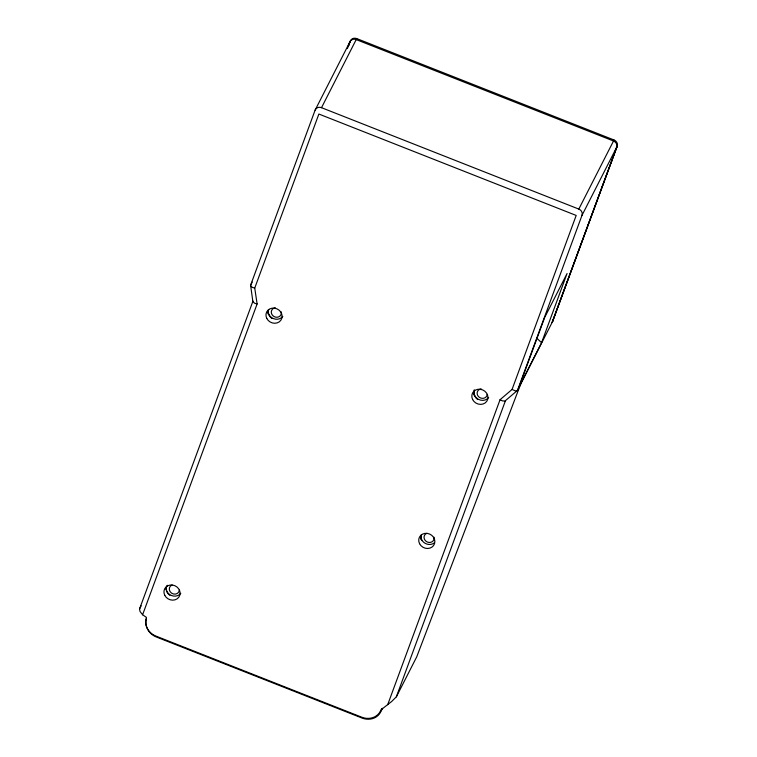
<?xml version="1.0" encoding="UTF-8"?>
<svg xmlns="http://www.w3.org/2000/svg" width="757" height="757" viewBox="0 0 757 757"><rect width="100%" height="100%" fill="white"/><g stroke="black" fill="none" stroke-linecap="round" stroke-linejoin="round"><path stroke-width="1.14" d="M387.688 704.701L500.055 399.705L512.054 389.467L515.47 390.943L517.485 390.385L552.714 321.28L617.21 146.224A5.148 4.637 27 0 0 614.022 139.988L356.717 38.579A5.148 4.637 27 0 0 350.321 41.048L315.111 110.153L250.595 285.209L252.876 301.646L254.664 303.264L257.115 303.964L142.6 614.769L146.432 617.381A15.452 13.9 27 0 0 155.98 636.107L361.827 717.229A15.452 13.9 27 0 0 381.008 709.829L391.643 701.512L396.346 696.847L416.728 656.839L523.163 377.582M252.97 301.097L139.553 608.94L140.017 611.476L142.6 614.769M347.406 48.59L349.81 42.051A5.148 4.637 27 0 1 356.206 39.582L613.511 140.991A5.148 4.637 27 0 1 616.7 147.227L552.203 322.283M348.315 46.499L350.321 41.048M146.404 619.094A15.452 13.9 27 0 0 156.235 636.949L362.083 718.071A15.452 13.9 27 0 0 381.263 710.672L382.077 708.457M396.346 696.847L505.487 400.614L517.485 390.385L582.001 215.329L617.21 146.224M541.567 342.732L567.069 273.504L544.699 317.41L519.198 386.628L541.567 342.732L536.647 338.029M257.115 303.964L254.74 288.067L318.877 114.042L576.191 215.442L512.054 389.467M348.182 46.48L349.81 42.051M552.184 322.283L616.7 147.227M315.111 110.153A5.148 4.637 27 0 1 321.507 107.683L356.717 38.579M252.204 282.058L250.51 285.758L252.299 287.367L254.74 288.067M139.553 608.94L141.152 605.799M582.001 215.329A5.148 4.637 27 0 0 578.812 209.083L614.022 139.988M611.476 161.383L611.987 160.38A5.148 2.233 20.2 0 0 612.091 159.803M381.263 710.672L382.285 708.666M505.07 401.03L502.402 400.888L500.055 399.705M321.507 107.683L578.812 209.083M552.582 320.022A5.148 2.233 20.2 0 1 552.714 321.28M180.8 593.28A8.242 7.409 27 0 1 171.498 595.522A8.242 7.409 27 0 1 166.001 587.451M282.815 316.379A8.242 7.409 27 0 1 273.514 318.631A8.242 7.409 27 0 1 268.016 310.55M434.187 542.987A8.242 7.409 27 0 1 425.292 543.403A8.242 7.409 27 0 1 420.778 535.776M488.662 397.501A8.242 7.409 27 0 1 478.386 399.299A8.242 7.409 27 0 1 474.27 389.77M382.55 708.315A15.452 13.9 27 0 1 380.364 711.23M421.857 540.526A8.242 7.409 27 0 1 421.431 534.716M420.873 539.202A8.242 7.409 27 0 1 421.129 535.322M169.861 595.352A8.242 7.409 27 0 1 166.663 586.382M477.724 399.573A8.242 7.409 27 0 1 474.525 390.612M271.877 318.451A8.242 7.409 27 0 1 268.678 309.49M165.953 588.889A8.242 7.409 27 0 1 167.278 585.284M473.958 395.097A8.242 7.409 27 0 1 474.223 391.208M268.11 313.975A8.242 7.409 27 0 1 268.375 310.086M434.035 537.196A5.148 4.637 27 0 1 430.525 542.381A5.148 4.637 27 0 1 424.393 539.088A5.148 4.637 27 0 1 426.844 533.325M487.224 394.321A5.148 4.637 27 0 1 482.313 398.362A5.148 4.637 27 0 1 477.165 393.754A5.148 4.637 27 0 1 481.178 388.918M281.282 311.96A5.148 4.637 27 0 1 277.346 317.221A5.148 4.637 27 0 1 271.385 313.048A5.148 4.637 27 0 1 275.33 307.796M179.362 590.1A5.148 4.637 27 0 1 171.536 593.119A5.148 4.637 27 0 1 172.076 584.991M419.567 543.696A8.242 7.409 27 0 0 433.524 545.617A8.242 7.409 27 0 0 427.289 533.392A8.242 7.409 27 0 0 419.567 543.696M472.652 399.582A8.242 7.409 27 0 0 486.619 401.513A8.242 7.409 27 0 0 480.383 389.287A8.242 7.409 27 0 0 472.652 399.582M164.789 595.362A8.242 7.409 27 0 0 178.756 597.282A8.242 7.409 27 0 0 172.52 585.057A8.242 7.409 27 0 0 164.789 595.362M266.805 318.46A8.242 7.409 27 0 0 280.771 320.391A8.242 7.409 27 0 0 274.536 308.165A8.242 7.409 27 0 0 266.805 318.46"/></g></svg>
